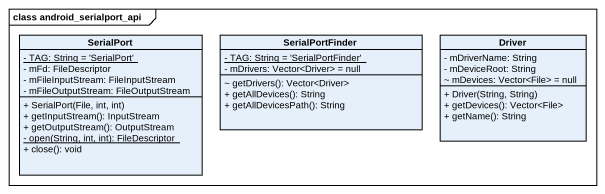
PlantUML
@startuml
mainframe class android_serialport_api
hide circle
hide empty members
skinparam classAttributeIconSize 0
class SerialPort {
  {static} - TAG: String = 'SerialPort'
  - mFd: FileDescriptor
  - mFileInputStream: FileInputStream
  - mFileOutputStream: FileOutputStream
  + SerialPort(File, int, int)
  + getInputStream(): InputStream
  + getOutputStream(): OutputStream
  {static} - open(String, int, int): FileDescriptor
  + close(): void
}
class SerialPortFinder {
  {static} - TAG: String = 'SerialPortFinder'
  - mDrivers: Vector<Driver> = null
  ~ getDrivers(): Vector<Driver>
  + getAllDevices(): String
  + getAllDevicesPath(): String
}
class Driver {
  - mDriverName: String
  - mDeviceRoot: String
  ~ mDevices: Vector<File> = null
  + Driver(String, String)
  + getDevices(): Vector<File>
  + getName(): String
}
@enduml
